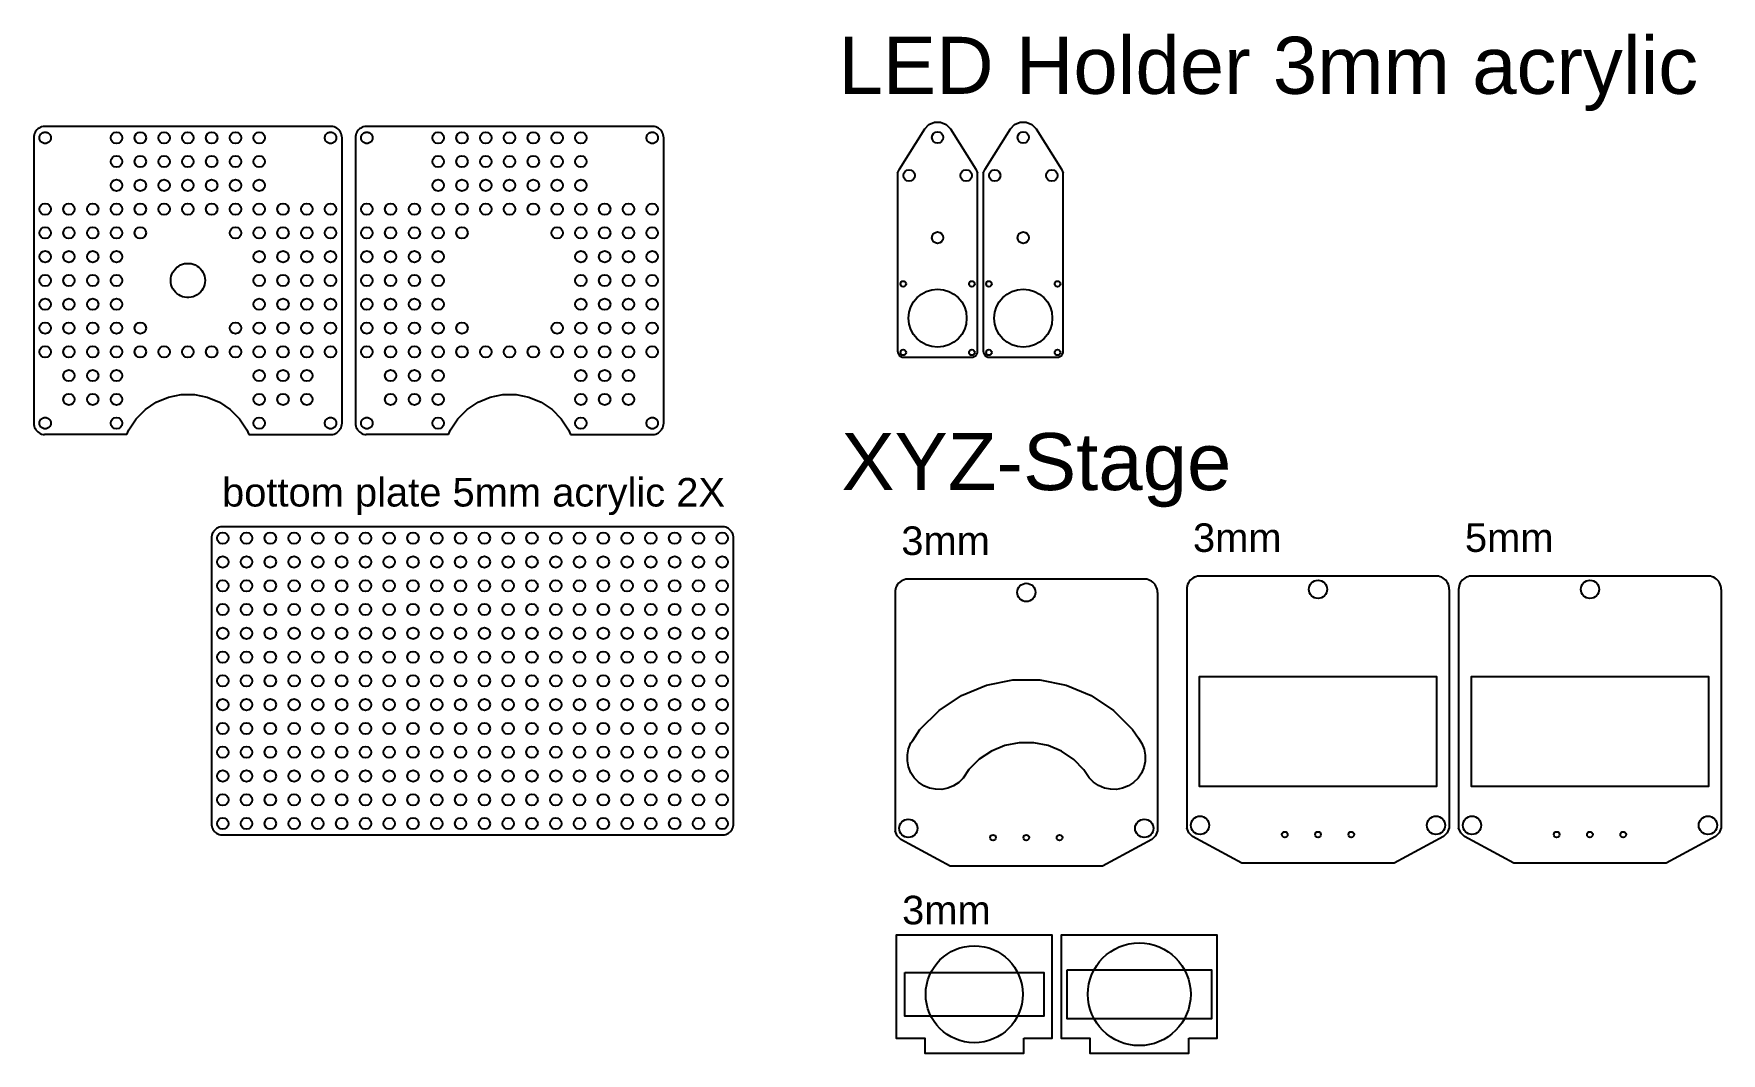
# Model space of a CAD drawing. Header units: millimetres. Extents: x 673 to 2234, y -140 to 410.
# Drawn here: x 1347 to 2234, y -140 to 396 of the extents above; entities that cross this region are included whole.
import ezdxf

# ---------------------------------------------------------------- set-up
doc = ezdxf.new("R2010")
doc.units = ezdxf.units.MM
doc.styles.get("Standard").update_dxf_attribs({"font": 'arial.ttf'})

msp = doc.modelspace()

# ---------------------------------------------------------------- linework, layer by layer
at = {"color": 7}
for p, q in [((1349.53, 346.08), (1348.98, 345.56)), ((1350.14, 346.52), (1349.53, 346.08)), ((1350.8, 346.88), (1350.14, 346.52)), ((1351.5, 347.16), (1350.8, 346.88)), ((1352.23, 347.35), (1351.5, 347.16)), ((1352.97, 347.44), (1352.23, 347.35)), ((1503.73, 347.44), (1352.97, 347.44)), ((1504.47, 347.35), (1503.73, 347.44)), ((1505.2, 347.16), (1504.47, 347.35)), ((1505.91, 346.88), (1505.2, 347.16)), ((1506.57, 346.52), (1505.91, 346.88)), ((1507.18, 346.08), (1506.57, 346.52)), ((1507.72, 345.56), (1507.18, 346.08)), ((1518.58, 346.08), (1518.03, 345.56)), ((1519.19, 346.52), (1518.58, 346.08)), ((1519.85, 346.88), (1519.19, 346.52)), ((1520.55, 347.16), (1519.85, 346.88)), ((1521.28, 347.35), (1520.55, 347.16)), ((1522.03, 347.44), (1521.28, 347.35)), ((1672.78, 347.44), (1522.03, 347.44)), ((1673.53, 347.35), (1672.78, 347.44)), ((1674.26, 347.16), (1673.53, 347.35)), ((1674.96, 346.88), (1674.26, 347.16)), ((1675.62, 346.52), (1674.96, 346.88)), ((1676.23, 346.08), (1675.62, 346.52)), ((1676.78, 345.56), (1676.23, 346.08)), ((1347.4, 342.2), (1347.35, 341.45)), ((1347.35, 341.45), (1347.35, 191.45)), ((1347.54, 342.94), (1347.4, 342.2)), ((1347.77, 343.66), (1347.54, 342.94)), ((1348.09, 344.34), (1347.77, 343.66)), ((1348.5, 344.98), (1348.09, 344.34)), ((1348.98, 345.56), (1348.5, 344.98)), ((1350.35, 341.45), (1350.37, 341.83)), ((1350.37, 341.08), (1350.35, 341.45)), ((1350.37, 341.83), (1350.44, 342.2)), ((1350.44, 340.71), (1350.37, 341.08)), ((1350.44, 342.2), (1350.56, 342.56)), ((1350.56, 340.35), (1350.44, 340.71)), ((1350.56, 342.56), (1350.72, 342.9)), ((1350.72, 340.01), (1350.56, 340.35)), ((1350.72, 342.9), (1350.92, 343.22)), ((1350.92, 339.69), (1350.72, 340.01)), ((1350.92, 343.22), (1351.16, 343.51)), ((1351.16, 339.4), (1350.92, 339.69)), ((1351.16, 343.51), (1351.44, 343.76)), ((1351.44, 339.14), (1351.16, 339.4)), ((1351.44, 343.76), (1351.74, 343.99)), ((1351.74, 338.92), (1351.44, 339.14)), ((1351.74, 343.99), (1352.07, 344.17)), ((1352.07, 338.74), (1351.74, 338.92)), ((1352.07, 344.17), (1352.42, 344.31)), ((1352.42, 338.6), (1352.07, 338.74)), ((1352.42, 344.31), (1352.79, 344.4)), ((1352.79, 338.51), (1352.42, 338.6)), ((1352.79, 344.4), (1353.16, 344.45)), ((1353.16, 338.46), (1352.79, 338.51)), ((1353.16, 344.45), (1353.54, 344.45)), ((1353.54, 338.46), (1353.16, 338.46)), ((1353.54, 344.45), (1353.91, 344.4)), ((1353.91, 338.51), (1353.54, 338.46)), ((1353.91, 344.4), (1354.28, 344.31)), ((1354.28, 338.6), (1353.91, 338.51)), ((1354.28, 344.31), (1354.63, 344.17)), ((1354.63, 338.74), (1354.28, 338.6)), ((1354.63, 344.17), (1354.96, 343.99)), ((1354.96, 338.92), (1354.63, 338.74)), ((1354.96, 343.99), (1355.26, 343.76)), ((1355.26, 339.14), (1354.96, 338.92)), ((1355.26, 343.76), (1355.54, 343.51)), ((1355.54, 339.4), (1355.26, 339.14)), ((1355.54, 343.51), (1355.78, 343.22)), ((1355.78, 339.69), (1355.54, 339.4)), ((1355.78, 343.22), (1355.98, 342.9)), ((1355.98, 340.01), (1355.78, 339.69)), ((1355.98, 342.9), (1356.14, 342.56)), ((1356.14, 340.35), (1355.98, 340.01)), ((1356.14, 342.56), (1356.26, 342.2)), ((1356.26, 340.71), (1356.14, 340.35)), ((1356.26, 342.2), (1356.33, 341.83)), ((1356.33, 341.08), (1356.26, 340.71)), ((1356.33, 341.83), (1356.35, 341.45)), ((1356.35, 341.45), (1356.33, 341.08)), ((1500.35, 341.45), (1500.37, 341.83)), ((1500.37, 341.08), (1500.35, 341.45)), ((1500.37, 341.83), (1500.44, 342.2)), ((1500.44, 340.71), (1500.37, 341.08)), ((1500.44, 342.2), (1500.56, 342.56)), ((1500.56, 340.35), (1500.44, 340.71)), ((1500.56, 342.56), (1500.72, 342.9)), ((1500.72, 340.01), (1500.56, 340.35)), ((1500.72, 342.9), (1500.92, 343.22)), ((1500.92, 339.69), (1500.72, 340.01)), ((1500.92, 343.22), (1501.16, 343.51)), ((1501.16, 339.4), (1500.92, 339.69)), ((1501.16, 343.51), (1501.44, 343.76)), ((1501.44, 339.14), (1501.16, 339.4)), ((1501.44, 343.76), (1501.74, 343.99)), ((1501.74, 338.92), (1501.44, 339.14)), ((1501.74, 343.99), (1502.07, 344.17)), ((1502.07, 338.74), (1501.74, 338.92)), ((1502.07, 344.17), (1502.42, 344.31)), ((1502.42, 338.6), (1502.07, 338.74)), ((1502.42, 344.31), (1502.79, 344.4)), ((1502.79, 338.51), (1502.42, 338.6)), ((1502.79, 344.4), (1503.16, 344.45)), ((1503.16, 338.46), (1502.79, 338.51)), ((1503.16, 344.45), (1503.54, 344.45)), ((1503.54, 338.46), (1503.16, 338.46)), ((1503.54, 344.45), (1503.91, 344.4)), ((1503.91, 338.51), (1503.54, 338.46)), ((1503.91, 344.4), (1504.28, 344.31)), ((1504.28, 338.6), (1503.91, 338.51)), ((1504.28, 344.31), (1504.63, 344.17)), ((1504.63, 338.74), (1504.28, 338.6)), ((1504.63, 344.17), (1504.96, 343.99)), ((1504.96, 338.92), (1504.63, 338.74)), ((1504.96, 343.99), (1505.26, 343.76)), ((1505.26, 339.14), (1504.96, 338.92)), ((1505.26, 343.76), (1505.54, 343.51)), ((1505.54, 339.4), (1505.26, 339.14)), ((1505.54, 343.51), (1505.78, 343.22)), ((1505.78, 339.69), (1505.54, 339.4)), ((1505.78, 343.22), (1505.98, 342.9)), ((1505.98, 340.01), (1505.78, 339.69)), ((1505.98, 342.9), (1506.14, 342.56)), ((1506.14, 340.35), (1505.98, 340.01)), ((1506.14, 342.56), (1506.26, 342.2)), ((1506.26, 340.71), (1506.14, 340.35)), ((1506.26, 342.2), (1506.33, 341.83)), ((1506.33, 341.08), (1506.26, 340.71)), ((1506.33, 341.83), (1506.35, 341.45)), ((1506.35, 341.45), (1506.33, 341.08)), ((1508.2, 344.98), (1507.72, 345.56)), ((1508.61, 344.34), (1508.2, 344.98)), ((1508.93, 343.66), (1508.61, 344.34)), ((1509.16, 342.94), (1508.93, 343.66)), ((1509.3, 342.2), (1509.16, 342.94)), ((1509.35, 341.45), (1509.3, 342.2)), ((1509.35, 191.45), (1509.35, 341.45)), ((1516.45, 342.2), (1516.4, 341.45)), ((1516.4, 341.45), (1516.4, 191.45)), ((1516.59, 342.94), (1516.45, 342.2)), ((1516.83, 343.66), (1516.59, 342.94)), ((1517.15, 344.34), (1516.83, 343.66)), ((1517.55, 344.98), (1517.15, 344.34)), ((1518.03, 345.56), (1517.55, 344.98)), ((1519.4, 341.45), (1519.43, 341.83)), ((1519.43, 341.08), (1519.4, 341.45)), ((1519.43, 341.83), (1519.5, 342.2)), ((1519.5, 340.71), (1519.43, 341.08)), ((1519.5, 342.2), (1519.61, 342.56)), ((1519.61, 340.35), (1519.5, 340.71)), ((1519.61, 342.56), (1519.77, 342.9)), ((1519.77, 340.01), (1519.61, 340.35)), ((1519.77, 342.9), (1519.98, 343.22)), ((1519.98, 339.69), (1519.77, 340.01)), ((1519.98, 343.22), (1520.22, 343.51)), ((1520.22, 339.4), (1519.98, 339.69)), ((1520.22, 343.51), (1520.49, 343.76)), ((1520.49, 339.14), (1520.22, 339.4)), ((1520.49, 343.76), (1520.8, 343.99)), ((1520.8, 338.92), (1520.49, 339.14)), ((1520.8, 343.99), (1521.13, 344.17)), ((1521.13, 338.74), (1520.8, 338.92)), ((1521.13, 344.17), (1521.48, 344.31)), ((1521.48, 338.6), (1521.13, 338.74)), ((1521.48, 344.31), (1521.84, 344.4)), ((1521.84, 338.51), (1521.48, 338.6)), ((1521.84, 344.4), (1522.22, 344.45)), ((1522.22, 338.46), (1521.84, 338.51)), ((1522.22, 344.45), (1522.59, 344.45)), ((1522.59, 338.46), (1522.22, 338.46)), ((1522.59, 344.45), (1522.97, 344.4)), ((1522.97, 338.51), (1522.59, 338.46)), ((1522.97, 344.4), (1523.33, 344.31)), ((1523.33, 338.6), (1522.97, 338.51)), ((1523.33, 344.31), (1523.68, 344.17)), ((1523.68, 338.74), (1523.33, 338.6)), ((1523.68, 344.17), (1524.01, 343.99)), ((1524.01, 338.92), (1523.68, 338.74)), ((1524.01, 343.99), (1524.32, 343.76)), ((1524.32, 339.14), (1524.01, 338.92)), ((1524.32, 343.76), (1524.59, 343.51)), ((1524.59, 339.4), (1524.32, 339.14)), ((1524.59, 343.51), (1524.83, 343.22)), ((1524.83, 339.69), (1524.59, 339.4)), ((1524.83, 343.22), (1525.03, 342.9)), ((1525.03, 340.01), (1524.83, 339.69)), ((1525.03, 342.9), (1525.19, 342.56)), ((1525.19, 340.35), (1525.03, 340.01)), ((1525.19, 342.56), (1525.31, 342.2)), ((1525.31, 340.71), (1525.19, 340.35)), ((1525.31, 342.2), (1525.38, 341.83)), ((1525.38, 341.08), (1525.31, 340.71)), ((1525.38, 341.83), (1525.4, 341.45)), ((1525.4, 341.45), (1525.38, 341.08)), ((1669.4, 341.45), (1669.43, 341.83)), ((1669.43, 341.08), (1669.4, 341.45)), ((1669.43, 341.83), (1669.5, 342.2)), ((1669.5, 340.71), (1669.43, 341.08)), ((1669.5, 342.2), (1669.61, 342.56)), ((1669.61, 340.35), (1669.5, 340.71)), ((1669.61, 342.56), (1669.77, 342.9)), ((1669.77, 340.01), (1669.61, 340.35)), ((1669.77, 342.9), (1669.98, 343.22)), ((1669.98, 339.69), (1669.77, 340.01)), ((1669.98, 343.22), (1670.22, 343.51)), ((1670.22, 339.4), (1669.98, 339.69)), ((1670.22, 343.51), (1670.49, 343.76)), ((1670.49, 339.14), (1670.22, 339.4)), ((1670.49, 343.76), (1670.8, 343.99)), ((1670.8, 338.92), (1670.49, 339.14)), ((1670.8, 343.99), (1671.13, 344.17)), ((1671.13, 338.74), (1670.8, 338.92)), ((1671.13, 344.17), (1671.48, 344.31)), ((1671.48, 338.6), (1671.13, 338.74)), ((1671.48, 344.31), (1671.84, 344.4)), ((1671.84, 338.51), (1671.48, 338.6)), ((1671.84, 344.4), (1672.22, 344.45)), ((1672.22, 338.46), (1671.84, 338.51)), ((1672.22, 344.45), (1672.59, 344.45)), ((1672.59, 338.46), (1672.22, 338.46)), ((1672.59, 344.45), (1672.97, 344.4)), ((1672.97, 338.51), (1672.59, 338.46)), ((1672.97, 344.4), (1673.33, 344.31)), ((1673.33, 338.6), (1672.97, 338.51)), ((1673.33, 344.31), (1673.68, 344.17)), ((1673.68, 338.74), (1673.33, 338.6)), ((1673.68, 344.17), (1674.01, 343.99)), ((1674.01, 338.92), (1673.68, 338.74)), ((1674.01, 343.99), (1674.32, 343.76)), ((1674.32, 339.14), (1674.01, 338.92)), ((1674.32, 343.76), (1674.59, 343.51)), ((1674.59, 339.4), (1674.32, 339.14)), ((1674.59, 343.51), (1674.83, 343.22)), ((1674.83, 339.69), (1674.59, 339.4)), ((1674.83, 343.22), (1675.03, 342.9)), ((1675.03, 340.01), (1674.83, 339.69)), ((1675.03, 342.9), (1675.19, 342.56)), ((1675.19, 340.35), (1675.03, 340.01)), ((1675.19, 342.56), (1675.31, 342.2)), ((1675.31, 340.71), (1675.19, 340.35)), ((1675.31, 342.2), (1675.38, 341.83)), ((1675.38, 341.08), (1675.31, 340.71)), ((1675.38, 341.83), (1675.4, 341.45)), ((1675.4, 341.45), (1675.38, 341.08)), ((1677.26, 344.98), (1676.78, 345.56)), ((1677.66, 344.34), (1677.26, 344.98)), ((1677.98, 343.66), (1677.66, 344.34)), ((1678.22, 342.94), (1677.98, 343.66)), ((1678.36, 342.2), (1678.22, 342.94)), ((1678.4, 341.45), (1678.36, 342.2)), ((1678.4, 191.45), (1678.4, 341.45)), ((1801.37, 322.84), (1801.37, 229.14)), ((1843.37, 229.14), (1843.37, 322.84)), ((1846.39, 322.84), (1846.39, 229.14)), ((1888.39, 229.14), (1888.39, 322.84)), ((1424.52, 274.6), (1425.57, 275.01)), ((1425.57, 275.01), (1426.66, 275.29)), ((1426.66, 275.29), (1427.79, 275.43)), ((1427.79, 275.43), (1428.92, 275.43)), ((1428.92, 275.43), (1430.04, 275.29)), ((1430.04, 275.29), (1431.13, 275.01)), ((1431.13, 275.01), (1432.18, 274.6)), ((1419.35, 266.45), (1419.42, 267.58)), ((1419.42, 265.32), (1419.35, 266.45)), ((1419.42, 267.58), (1419.63, 268.69)), ((1419.63, 268.69), (1419.98, 269.77)), ((1419.98, 269.77), (1420.46, 270.79)), ((1420.46, 270.79), (1421.07, 271.74)), ((1421.07, 271.74), (1421.79, 272.61)), ((1421.79, 272.61), (1422.61, 273.39)), ((1422.61, 273.39), (1423.53, 274.05)), ((1423.53, 274.05), (1424.52, 274.6)), ((1432.18, 274.6), (1433.17, 274.05)), ((1433.17, 274.05), (1434.09, 273.39)), ((1434.09, 273.39), (1434.91, 272.61)), ((1434.91, 272.61), (1435.63, 271.74)), ((1435.63, 271.74), (1436.24, 270.79)), ((1436.24, 270.79), (1436.72, 269.77)), ((1436.72, 269.77), (1437.07, 268.69)), ((1437.07, 268.69), (1437.28, 267.58)), ((1437.28, 267.58), (1437.35, 266.45)), ((1437.35, 266.45), (1437.28, 265.32)), ((1419.63, 264.21), (1419.42, 265.32)), ((1419.98, 263.14), (1419.63, 264.21)), ((1420.46, 262.12), (1419.98, 263.14)), ((1421.07, 261.16), (1420.46, 262.12)), ((1421.79, 260.29), (1421.07, 261.16)), ((1422.61, 259.52), (1421.79, 260.29)), ((1423.53, 258.85), (1422.61, 259.52)), ((1424.52, 258.31), (1423.53, 258.85)), ((1425.57, 257.89), (1424.52, 258.31)), ((1426.66, 257.61), (1425.57, 257.89)), ((1427.79, 257.47), (1426.66, 257.61)), ((1428.92, 257.47), (1427.79, 257.47)), ((1430.04, 257.61), (1428.92, 257.47)), ((1431.13, 257.89), (1430.04, 257.61)), ((1432.18, 258.31), (1431.13, 257.89)), ((1433.17, 258.85), (1432.18, 258.31)), ((1434.09, 259.52), (1433.17, 258.85)), ((1434.91, 260.29), (1434.09, 259.52)), ((1435.63, 261.16), (1434.91, 260.29)), ((1436.24, 262.12), (1435.63, 261.16)), ((1436.72, 263.14), (1436.24, 262.12)), ((1437.07, 264.21), (1436.72, 263.14)), ((1437.28, 265.32), (1437.07, 264.21)), ((1801.37, 229.14), (1801.39, 228.77)), ((1801.39, 228.77), (1801.46, 228.4)), ((1801.46, 228.4), (1801.58, 228.04)), ((1801.58, 228.04), (1801.74, 227.7)), ((1801.74, 227.7), (1801.94, 227.38)), ((1801.94, 227.38), (1802.18, 227.09)), ((1802.18, 227.09), (1802.45, 226.83)), ((1802.45, 226.83), (1802.76, 226.61)), ((1802.76, 226.61), (1803.09, 226.43)), ((1803.09, 226.43), (1803.44, 226.29)), ((1803.44, 226.29), (1803.8, 226.2)), ((1803.8, 226.2), (1804.18, 226.15)), ((1804.18, 226.15), (1840.56, 226.15)), ((1840.56, 226.15), (1840.93, 226.2)), ((1840.93, 226.2), (1841.29, 226.29)), ((1841.29, 226.29), (1841.64, 226.43)), ((1841.64, 226.43), (1841.97, 226.61)), ((1841.97, 226.61), (1842.28, 226.83)), ((1842.28, 226.83), (1842.55, 227.09)), ((1842.55, 227.09), (1842.79, 227.38)), ((1842.79, 227.38), (1843, 227.7)), ((1843, 227.7), (1843.16, 228.04)), ((1843.16, 228.04), (1843.27, 228.4)), ((1843.27, 228.4), (1843.34, 228.77)), ((1843.34, 228.77), (1843.37, 229.14)), ((1846.39, 229.14), (1846.42, 228.77)), ((1846.42, 228.77), (1846.49, 228.4)), ((1846.49, 228.4), (1846.6, 228.04)), ((1846.6, 228.04), (1846.76, 227.7)), ((1846.76, 227.7), (1846.96, 227.38)), ((1846.96, 227.38), (1847.21, 227.09)), ((1847.21, 227.09), (1847.48, 226.83)), ((1847.48, 226.83), (1847.78, 226.61)), ((1847.78, 226.61), (1848.11, 226.43)), ((1848.11, 226.43), (1848.46, 226.29)), ((1848.46, 226.29), (1848.83, 226.2)), ((1848.83, 226.2), (1849.2, 226.15)), ((1849.2, 226.15), (1885.58, 226.15)), ((1885.58, 226.15), (1885.95, 226.2)), ((1885.95, 226.2), (1886.32, 226.29)), ((1886.32, 226.29), (1886.67, 226.43)), ((1886.67, 226.43), (1887, 226.61)), ((1887, 226.61), (1887.3, 226.83)), ((1887.3, 226.83), (1887.58, 227.09)), ((1887.58, 227.09), (1887.82, 227.38)), ((1887.82, 227.38), (1888.02, 227.7)), ((1888.02, 227.7), (1888.18, 228.04)), ((1888.18, 228.04), (1888.3, 228.4)), ((1888.3, 228.4), (1888.37, 228.77)), ((1888.37, 228.77), (1888.39, 229.14)), ((1347.35, 191.45), (1347.4, 190.7)), ((1347.4, 190.7), (1347.54, 189.96)), ((1347.54, 189.96), (1347.77, 189.24)), ((1347.77, 189.24), (1348.09, 188.56)), ((1348.09, 188.56), (1348.5, 187.93)), ((1348.5, 187.93), (1348.98, 187.34)), ((1348.98, 187.34), (1349.53, 186.83)), ((1349.53, 186.83), (1350.14, 186.39)), ((1350.14, 186.39), (1350.8, 186.02)), ((1350.35, 191.45), (1350.37, 191.83)), ((1350.37, 191.08), (1350.35, 191.45)), ((1350.37, 191.83), (1350.44, 192.2)), ((1350.44, 190.71), (1350.37, 191.08)), ((1350.44, 192.2), (1350.56, 192.56)), ((1350.56, 190.35), (1350.44, 190.71)), ((1350.56, 192.56), (1350.72, 192.9)), ((1350.72, 190.01), (1350.56, 190.35)), ((1350.72, 192.9), (1350.92, 193.22)), ((1350.92, 189.69), (1350.72, 190.01)), ((1350.92, 193.22), (1351.16, 193.51)), ((1351.16, 189.4), (1350.92, 189.69)), ((1351.16, 193.51), (1351.44, 193.76)), ((1351.44, 189.14), (1351.16, 189.4)), ((1351.44, 193.76), (1351.74, 193.99)), ((1351.74, 188.92), (1351.44, 189.14)), ((1351.74, 193.99), (1352.07, 194.17)), ((1352.07, 188.74), (1351.74, 188.92)), ((1352.07, 194.17), (1352.42, 194.31)), ((1352.42, 188.6), (1352.07, 188.74)), ((1352.42, 194.31), (1352.79, 194.4)), ((1352.79, 188.51), (1352.42, 188.6)), ((1352.79, 194.4), (1353.16, 194.45)), ((1353.16, 188.46), (1352.79, 188.51)), ((1353.16, 194.45), (1353.54, 194.45)), ((1353.54, 188.46), (1353.16, 188.46)), ((1353.54, 194.45), (1353.91, 194.4)), ((1353.91, 188.51), (1353.54, 188.46)), ((1353.91, 194.4), (1354.28, 194.31)), ((1354.28, 188.6), (1353.91, 188.51)), ((1354.28, 194.31), (1354.63, 194.17)), ((1354.63, 188.74), (1354.28, 188.6)), ((1354.63, 194.17), (1354.96, 193.99)), ((1354.96, 188.92), (1354.63, 188.74)), ((1354.96, 193.99), (1355.26, 193.76)), ((1355.26, 189.14), (1354.96, 188.92)), ((1355.26, 193.76), (1355.54, 193.51)), ((1355.54, 189.4), (1355.26, 189.14)), ((1355.54, 193.51), (1355.78, 193.22)), ((1355.78, 189.69), (1355.54, 189.4)), ((1355.78, 193.22), (1355.98, 192.9)), ((1355.98, 190.01), (1355.78, 189.69)), ((1355.98, 192.9), (1356.14, 192.56)), ((1356.14, 190.35), (1355.98, 190.01)), ((1356.14, 192.56), (1356.26, 192.2)), ((1356.26, 190.71), (1356.14, 190.35)), ((1356.26, 192.2), (1356.33, 191.83)), ((1356.33, 191.08), (1356.26, 190.71)), ((1356.33, 191.83), (1356.35, 191.45)), ((1356.35, 191.45), (1356.33, 191.08)), ((1500.35, 191.45), (1500.37, 191.83)), ((1500.37, 191.08), (1500.35, 191.45)), ((1500.37, 191.83), (1500.44, 192.2)), ((1500.44, 190.71), (1500.37, 191.08)), ((1500.44, 192.2), (1500.56, 192.56)), ((1500.56, 190.35), (1500.44, 190.71)), ((1500.56, 192.56), (1500.72, 192.9)), ((1500.72, 190.01), (1500.56, 190.35)), ((1500.72, 192.9), (1500.92, 193.22)), ((1500.92, 189.69), (1500.72, 190.01)), ((1500.92, 193.22), (1501.16, 193.51)), ((1501.16, 189.4), (1500.92, 189.69)), ((1501.16, 193.51), (1501.44, 193.76)), ((1501.44, 189.14), (1501.16, 189.4)), ((1501.44, 193.76), (1501.74, 193.99)), ((1501.74, 188.92), (1501.44, 189.14)), ((1501.74, 193.99), (1502.07, 194.17)), ((1502.07, 188.74), (1501.74, 188.92)), ((1502.07, 194.17), (1502.42, 194.31)), ((1502.42, 188.6), (1502.07, 188.74)), ((1502.42, 194.31), (1502.79, 194.4)), ((1502.79, 188.51), (1502.42, 188.6)), ((1502.79, 194.4), (1503.16, 194.45)), ((1503.16, 188.46), (1502.79, 188.51)), ((1503.16, 194.45), (1503.54, 194.45)), ((1503.54, 188.46), (1503.16, 188.46)), ((1503.54, 194.45), (1503.91, 194.4)), ((1503.91, 188.51), (1503.54, 188.46)), ((1503.91, 194.4), (1504.28, 194.31)), ((1504.28, 188.6), (1503.91, 188.51)), ((1504.28, 194.31), (1504.63, 194.17)), ((1504.63, 188.74), (1504.28, 188.6)), ((1504.63, 194.17), (1504.96, 193.99)), ((1504.96, 188.92), (1504.63, 188.74)), ((1504.96, 193.99), (1505.26, 193.76)), ((1505.26, 189.14), (1504.96, 188.92)), ((1505.26, 193.76), (1505.54, 193.51)), ((1505.54, 189.4), (1505.26, 189.14)), ((1505.54, 193.51), (1505.78, 193.22)), ((1505.78, 189.69), (1505.54, 189.4)), ((1505.78, 193.22), (1505.98, 192.9)), ((1505.98, 190.01), (1505.78, 189.69)), ((1505.91, 186.02), (1506.57, 186.39)), ((1505.98, 192.9), (1506.14, 192.56)), ((1506.14, 190.35), (1505.98, 190.01)), ((1506.14, 192.56), (1506.26, 192.2)), ((1506.26, 190.71), (1506.14, 190.35)), ((1506.26, 192.2), (1506.33, 191.83)), ((1506.33, 191.08), (1506.26, 190.71)), ((1506.33, 191.83), (1506.35, 191.45)), ((1506.35, 191.45), (1506.33, 191.08)), ((1506.57, 186.39), (1507.18, 186.83)), ((1507.18, 186.83), (1507.72, 187.34)), ((1507.72, 187.34), (1508.2, 187.93)), ((1508.2, 187.93), (1508.61, 188.56)), ((1508.61, 188.56), (1508.93, 189.24)), ((1508.93, 189.24), (1509.16, 189.96)), ((1509.16, 189.96), (1509.3, 190.7)), ((1509.3, 190.7), (1509.35, 191.45)), ((1516.4, 191.45), (1516.45, 190.7)), ((1516.45, 190.7), (1516.59, 189.96)), ((1516.59, 189.96), (1516.83, 189.24)), ((1516.83, 189.24), (1517.15, 188.56)), ((1517.15, 188.56), (1517.55, 187.93)), ((1517.55, 187.93), (1518.03, 187.34)), ((1518.03, 187.34), (1518.58, 186.83)), ((1518.58, 186.83), (1519.19, 186.39)), ((1519.19, 186.39), (1519.85, 186.02)), ((1519.4, 191.45), (1519.43, 191.83)), ((1519.43, 191.08), (1519.4, 191.45)), ((1519.43, 191.83), (1519.5, 192.2)), ((1519.5, 190.71), (1519.43, 191.08)), ((1519.5, 192.2), (1519.61, 192.56)), ((1519.61, 190.35), (1519.5, 190.71)), ((1519.61, 192.56), (1519.77, 192.9)), ((1519.77, 190.01), (1519.61, 190.35)), ((1519.77, 192.9), (1519.98, 193.22)), ((1519.98, 189.69), (1519.77, 190.01)), ((1519.98, 193.22), (1520.22, 193.51)), ((1520.22, 189.4), (1519.98, 189.69)), ((1520.22, 193.51), (1520.49, 193.76)), ((1520.49, 189.14), (1520.22, 189.4)), ((1520.49, 193.76), (1520.8, 193.99)), ((1520.8, 188.92), (1520.49, 189.14)), ((1520.8, 193.99), (1521.13, 194.17)), ((1521.13, 188.74), (1520.8, 188.92)), ((1521.13, 194.17), (1521.48, 194.31)), ((1521.48, 188.6), (1521.13, 188.74)), ((1521.48, 194.31), (1521.84, 194.4)), ((1521.84, 188.51), (1521.48, 188.6)), ((1521.84, 194.4), (1522.22, 194.45)), ((1522.22, 188.46), (1521.84, 188.51)), ((1522.22, 194.45), (1522.59, 194.45)), ((1522.59, 188.46), (1522.22, 188.46)), ((1522.59, 194.45), (1522.97, 194.4)), ((1522.97, 188.51), (1522.59, 188.46)), ((1522.97, 194.4), (1523.33, 194.31)), ((1523.33, 188.6), (1522.97, 188.51)), ((1523.33, 194.31), (1523.68, 194.17)), ((1523.68, 188.74), (1523.33, 188.6)), ((1523.68, 194.17), (1524.01, 193.99)), ((1524.01, 188.92), (1523.68, 188.74)), ((1524.01, 193.99), (1524.32, 193.76)), ((1524.32, 189.14), (1524.01, 188.92)), ((1524.32, 193.76), (1524.59, 193.51)), ((1524.59, 189.4), (1524.32, 189.14)), ((1524.59, 193.51), (1524.83, 193.22)), ((1524.83, 189.69), (1524.59, 189.4)), ((1524.83, 193.22), (1525.03, 192.9)), ((1525.03, 190.01), (1524.83, 189.69)), ((1525.03, 192.9), (1525.19, 192.56)), ((1525.19, 190.35), (1525.03, 190.01)), ((1525.19, 192.56), (1525.31, 192.2)), ((1525.31, 190.71), (1525.19, 190.35)), ((1525.31, 192.2), (1525.38, 191.83)), ((1525.38, 191.08), (1525.31, 190.71)), ((1525.38, 191.83), (1525.4, 191.45)), ((1525.4, 191.45), (1525.38, 191.08)), ((1669.4, 191.45), (1669.43, 191.83)), ((1669.43, 191.08), (1669.4, 191.45)), ((1669.43, 191.83), (1669.5, 192.2)), ((1669.5, 190.71), (1669.43, 191.08)), ((1669.5, 192.2), (1669.61, 192.56)), ((1669.61, 190.35), (1669.5, 190.71)), ((1669.61, 192.56), (1669.77, 192.9)), ((1669.77, 190.01), (1669.61, 190.35)), ((1669.77, 192.9), (1669.98, 193.22)), ((1669.98, 189.69), (1669.77, 190.01)), ((1669.98, 193.22), (1670.22, 193.51)), ((1670.22, 189.4), (1669.98, 189.69)), ((1670.22, 193.51), (1670.49, 193.76)), ((1670.49, 189.14), (1670.22, 189.4)), ((1670.49, 193.76), (1670.8, 193.99)), ((1670.8, 188.92), (1670.49, 189.14)), ((1670.8, 193.99), (1671.13, 194.17)), ((1671.13, 188.74), (1670.8, 188.92)), ((1671.13, 194.17), (1671.48, 194.31)), ((1671.48, 188.6), (1671.13, 188.74)), ((1671.48, 194.31), (1671.84, 194.4)), ((1671.84, 188.51), (1671.48, 188.6)), ((1671.84, 194.4), (1672.22, 194.45)), ((1672.22, 188.46), (1671.84, 188.51)), ((1672.22, 194.45), (1672.59, 194.45)), ((1672.59, 188.46), (1672.22, 188.46)), ((1672.59, 194.45), (1672.97, 194.4)), ((1672.97, 188.51), (1672.59, 188.46)), ((1672.97, 194.4), (1673.33, 194.31)), ((1673.33, 188.6), (1672.97, 188.51)), ((1673.33, 194.31), (1673.68, 194.17)), ((1673.68, 188.74), (1673.33, 188.6)), ((1673.68, 194.17), (1674.01, 193.99)), ((1674.01, 188.92), (1673.68, 188.74)), ((1674.01, 193.99), (1674.32, 193.76)), ((1674.32, 189.14), (1674.01, 188.92)), ((1674.32, 193.76), (1674.59, 193.51)), ((1674.59, 189.4), (1674.32, 189.14)), ((1674.59, 193.51), (1674.83, 193.22)), ((1674.83, 189.69), (1674.59, 189.4)), ((1674.83, 193.22), (1675.03, 192.9)), ((1675.03, 190.01), (1674.83, 189.69)), ((1674.96, 186.02), (1675.62, 186.39)), ((1675.03, 192.9), (1675.19, 192.56)), ((1675.19, 190.35), (1675.03, 190.01)), ((1675.19, 192.56), (1675.31, 192.2)), ((1675.31, 190.71), (1675.19, 190.35)), ((1675.31, 192.2), (1675.38, 191.83)), ((1675.38, 191.08), (1675.31, 190.71)), ((1675.38, 191.83), (1675.4, 191.45)), ((1675.4, 191.45), (1675.38, 191.08)), ((1675.62, 186.39), (1676.23, 186.83)), ((1676.23, 186.83), (1676.78, 187.34)), ((1676.78, 187.34), (1677.26, 187.93)), ((1677.26, 187.93), (1677.66, 188.56)), ((1677.66, 188.56), (1677.98, 189.24)), ((1677.98, 189.24), (1678.22, 189.96)), ((1678.22, 189.96), (1678.36, 190.7)), ((1678.36, 190.7), (1678.4, 191.45)), ((1350.8, 186.02), (1351.5, 185.75)), ((1351.5, 185.75), (1352.23, 185.56)), ((1352.23, 185.56), (1352.97, 185.46)), ((1503.73, 185.46), (1504.47, 185.56)), ((1504.47, 185.56), (1505.2, 185.75)), ((1505.2, 185.75), (1505.91, 186.02)), ((1519.85, 186.02), (1520.55, 185.75)), ((1520.55, 185.75), (1521.28, 185.56)), ((1521.28, 185.56), (1522.03, 185.46)), ((1672.78, 185.46), (1673.53, 185.56)), ((1673.53, 185.56), (1674.26, 185.75)), ((1674.26, 185.75), (1674.96, 186.02)), ((1441.1, 133.2), (1440.87, 132.49)), ((1441.42, 133.88), (1441.1, 133.2)), ((1441.83, 134.52), (1441.42, 133.88)), ((1442.31, 135.1), (1441.83, 134.52)), ((1442.86, 135.62), (1442.31, 135.1)), ((1443.47, 136.06), (1442.86, 135.62)), ((1444.13, 136.42), (1443.47, 136.06)), ((1444.83, 136.7), (1444.13, 136.42)), ((1445.56, 136.89), (1444.83, 136.7)), ((1446.3, 136.98), (1445.56, 136.89)), ((1709.56, 136.98), (1446.3, 136.98)), ((1710.31, 136.89), (1709.56, 136.98)), ((1711.03, 136.7), (1710.31, 136.89)), ((1711.74, 136.42), (1711.03, 136.7)), ((1712.4, 136.06), (1711.74, 136.42)), ((1713.01, 135.62), (1712.4, 136.06)), ((1713.55, 135.1), (1713.01, 135.62)), ((1714.03, 134.52), (1713.55, 135.1)), ((1714.44, 133.88), (1714.03, 134.52)), ((1714.76, 133.2), (1714.44, 133.88)), ((1714.99, 132.49), (1714.76, 133.2)), ((1440.73, 131.75), (1440.68, 130.99)), ((1440.68, 130.99), (1440.68, -19.01)), ((1440.87, 132.49), (1440.73, 131.75)), ((1715.13, 131.75), (1714.99, 132.49)), ((1715.18, 130.99), (1715.13, 131.75)), ((1715.18, -19.01), (1715.18, 130.99)), ((1801.31, 106.6), (1800.84, 105.86)), ((1801.87, 107.28), (1801.31, 106.6)), ((1802.51, 107.88), (1801.87, 107.28)), ((1803.22, 108.4), (1802.51, 107.88)), ((1803.99, 108.82), (1803.22, 108.4)), ((1804.81, 109.15), (1803.99, 108.82)), ((1805.66, 109.37), (1804.81, 109.15)), ((1806.54, 109.48), (1805.66, 109.37)), ((1931.41, 109.48), (1806.54, 109.48)), ((1932.29, 109.37), (1931.41, 109.48)), ((1933.14, 109.15), (1932.29, 109.37)), ((1933.96, 108.82), (1933.14, 109.15)), ((1934.73, 108.4), (1933.96, 108.82)), ((1935.44, 107.88), (1934.73, 108.4)), ((1936.08, 107.28), (1935.44, 107.88)), ((1936.64, 106.6), (1936.08, 107.28)), ((1937.11, 105.86), (1936.64, 106.6)), ((1953.78, 106.68), (1953.5, 105.84)), ((1954.15, 107.48), (1953.78, 106.68)), ((1954.62, 108.22), (1954.15, 107.48)), ((1955.18, 108.9), (1954.62, 108.22)), ((1955.82, 109.5), (1955.18, 108.9)), ((1956.53, 110.01), (1955.82, 109.5)), ((1957.3, 110.44), (1956.53, 110.01)), ((1958.12, 110.76), (1957.3, 110.44)), ((1958.97, 110.98), (1958.12, 110.76)), ((1959.85, 111.09), (1958.97, 110.98)), ((2084.72, 111.09), (1959.85, 111.09)), ((2085.6, 110.98), (2084.72, 111.09)), ((2086.45, 110.76), (2085.6, 110.98)), ((2087.27, 110.44), (2086.45, 110.76)), ((2088.04, 110.01), (2087.27, 110.44)), ((2088.75, 109.5), (2088.04, 110.01)), ((2089.39, 108.9), (2088.75, 109.5)), ((2089.95, 108.22), (2089.39, 108.9)), ((2090.42, 107.48), (2089.95, 108.22)), ((2090.79, 106.68), (2090.42, 107.48)), ((2091.07, 105.84), (2090.79, 106.68)), ((2096.69, 106.68), (2096.42, 105.84)), ((2097.07, 107.48), (2096.69, 106.68)), ((2097.54, 108.22), (2097.07, 107.48)), ((2098.1, 108.9), (2097.54, 108.22)), ((2098.74, 109.5), (2098.1, 108.9)), ((2099.45, 110.01), (2098.74, 109.5)), ((2100.22, 110.44), (2099.45, 110.01)), ((2101.04, 110.76), (2100.22, 110.44)), ((2101.89, 110.98), (2101.04, 110.76)), ((2102.76, 111.09), (2101.89, 110.98)), ((2227.64, 111.09), (2102.76, 111.09)), ((2228.51, 110.98), (2227.64, 111.09)), ((2229.36, 110.76), (2228.51, 110.98)), ((2230.18, 110.44), (2229.36, 110.76)), ((2230.95, 110.01), (2230.18, 110.44)), ((2231.66, 109.5), (2230.95, 110.01)), ((2232.3, 108.9), (2231.66, 109.5)), ((2232.86, 108.22), (2232.3, 108.9)), ((2233.34, 107.48), (2232.86, 108.22)), ((2233.71, 106.68), (2233.34, 107.48)), ((2233.98, 105.84), (2233.71, 106.68)), ((1800.03, 103.37), (1799.98, 102.49)), ((1799.98, 102.49), (1799.98, -22.9)), ((1800.2, 104.23), (1800.03, 103.37)), ((1800.47, 105.07), (1800.2, 104.23)), ((1800.84, 105.86), (1800.47, 105.07)), ((1937.48, 105.07), (1937.11, 105.86)), ((1937.76, 104.23), (1937.48, 105.07)), ((1937.92, 103.37), (1937.76, 104.23)), ((1937.98, 102.49), (1937.92, 103.37)), ((1953.34, 104.98), (1953.28, 104.1)), ((1953.28, 104.1), (1953.28, -21.29)), ((1953.5, 105.84), (1953.34, 104.98)), ((2091.23, 104.98), (2091.07, 105.84)), ((2091.28, 104.1), (2091.23, 104.98)), ((2096.26, 104.98), (2096.2, 104.1)), ((2096.2, 104.1), (2096.2, -21.29)), ((2096.42, 105.84), (2096.26, 104.98)), ((2234.15, 104.98), (2233.98, 105.84)), ((2234.2, 104.1), (2234.15, 104.98)), ((1440.68, -19.01), (1440.73, -19.76)), ((1440.73, -19.76), (1440.87, -20.5)), ((1440.87, -20.5), (1441.1, -21.21)), ((1441.1, -21.21), (1441.42, -21.9)), ((1441.42, -21.9), (1441.83, -22.53)), ((1441.83, -22.53), (1442.31, -23.11)), ((1442.31, -23.11), (1442.86, -23.63)), ((1442.86, -23.63), (1443.47, -24.07)), ((1443.47, -24.07), (1444.13, -24.43)), ((1444.13, -24.43), (1444.83, -24.71)), ((1444.83, -24.71), (1445.56, -24.9)), ((1445.56, -24.9), (1446.3, -24.99)), ((1446.3, -24.99), (1709.56, -24.99)), ((1709.56, -24.99), (1710.31, -24.9)), ((1710.31, -24.9), (1711.03, -24.71)), ((1711.03, -24.71), (1711.74, -24.43)), ((1711.74, -24.43), (1712.4, -24.07)), ((1712.4, -24.07), (1713.01, -23.63)), ((1713.01, -23.63), (1713.55, -23.11)), ((1713.55, -23.11), (1714.03, -22.53)), ((1714.03, -22.53), (1714.44, -21.9)), ((1714.44, -21.9), (1714.76, -21.21)), ((1714.76, -21.21), (1714.99, -20.5)), ((1714.99, -20.5), (1715.13, -19.76)), ((1715.13, -19.76), (1715.18, -19.01))]:
    msp.add_line(p, q, dxfattribs=at)
for points in [[(1801.37, 322.84), (1802.28, 325.04), (1815.58, 346.17), (1817.83, 348.42), (1820.78, 349.64), (1823.96, 349.64), (1826.9, 348.42), (1829.15, 346.17), (1842.45, 325.04), (1843.37, 322.84)], [(1846.39, 322.84), (1847.31, 325.04), (1860.61, 346.17), (1862.86, 348.42), (1865.8, 349.64), (1868.98, 349.64), (1871.92, 348.42), (1874.17, 346.17), (1887.48, 325.04), (1888.39, 322.84)], [(1396.27, 185.46), (1397.33, 188.03), (1401.16, 193.76), (1406.04, 198.64), (1411.77, 202.47), (1418.14, 205.11), (1424.9, 206.45), (1431.8, 206.45), (1438.56, 205.11), (1444.93, 202.47), (1450.66, 198.64), (1455.54, 193.76), (1459.37, 188.03), (1460.43, 185.46)], [(1565.32, 185.46), (1566.39, 188.03), (1570.22, 193.76), (1575.09, 198.64), (1580.83, 202.47), (1587.19, 205.11), (1593.96, 206.45), (1600.85, 206.45), (1607.61, 205.11), (1613.98, 202.47), (1619.72, 198.64), (1624.59, 193.76), (1628.42, 188.03), (1629.48, 185.46)], [(1396.27, 185.46), (1352.97, 185.46)], [(1460.43, 185.46), (1503.73, 185.46)], [(1565.32, 185.46), (1522.03, 185.46)], [(1629.48, 185.46), (1672.78, 185.46)], [(1937.98, 102.49), (1937.98, -20.12)], [(2091.28, 104.1), (2091.28, -18.5)], [(2234.2, 104.1), (2234.2, -18.5)], [(1809.28, 24.7), (1813.09, 30.41), (1823.11, 40.43), (1834.89, 48.3), (1847.99, 53.73), (1861.89, 56.49), (1876.06, 56.49), (1889.96, 53.73), (1903.06, 48.3), (1914.84, 40.43), (1924.86, 30.41), (1927.91, 25.88), (1929.69, 23.15), (1930.9, 20.14), (1931.5, 16.94), (1931.46, 13.69), (1930.8, 10.51), (1929.52, 7.52), (1927.68, 4.83), (1925.36, 2.56), (1922.64, 0.78), (1919.62, -0.43), (1916.42, -1.03), (1913.17, -1), (1909.99, -0.33), (1907, 0.95), (1904.32, 2.78), (1902.04, 5.1), (1899.3, 9.27), (1893.89, 14.71), (1887.53, 18.99), (1880.45, 21.94), (1872.93, 23.47), (1865.26, 23.49), (1857.74, 22.02), (1850.64, 19.1), (1844.25, 14.86), (1838.81, 9.46), (1835.76, 4.93), (1833.46, 2.64), (1830.75, 0.84), (1827.74, -0.4), (1824.55, -1.02), (1821.3, -1.01), (1818.11, -0.37), (1815.11, 0.89), (1812.41, 2.7), (1810.12, 5.01), (1808.32, 7.72), (1807.09, 10.73), (1806.46, 13.92), (1806.47, 17.17), (1807.12, 20.36), (1808.37, 23.36), (1809.28, 24.7)], [(1974.61, 0.6), (2084.77, 0.6), (2084.77, 58.1), (1959.78, 58.1), (1959.78, 0.6), (1977.86, 0.59)], [(2117.52, 0.6), (2227.69, 0.6), (2227.69, 58.1), (2102.7, 58.1), (2102.7, 0.6), (2120.77, 0.59)], [(1937.98, -20.12), (1937.98, -22.9), (1936.91, -25.47), (1934.94, -27.44), (1934.94, -27.44), (1934.94, -27.44), (1908.98, -41.4), (1828.98, -41.4), (1803.01, -27.44), (1801.04, -25.47), (1799.98, -22.9)], [(2091.28, -18.5), (2091.28, -21.29), (2090.22, -23.86), (2088.25, -25.83), (2088.25, -25.83), (2088.25, -25.83), (2062.28, -39.79), (1982.28, -39.79), (1956.32, -25.83), (1954.35, -23.86), (1953.28, -21.29)], [(2234.2, -18.5), (2234.2, -21.29), (2233.14, -23.86), (2231.17, -25.83), (2231.17, -25.83), (2231.17, -25.83), (2205.2, -39.79), (2125.2, -39.79), (2099.24, -25.83), (2097.27, -23.86), (2096.2, -21.29)], [(1867.62, -131.74), (1882.62, -131.74), (1882.62, -77.74), (1800.62, -77.74), (1800.62, -131.74), (1815.62, -131.74), (1815.62, -139.74), (1867.62, -139.74), (1867.62, -131.74)], [(1954.36, -131.74), (1969.36, -131.74), (1969.36, -77.74), (1887.36, -77.74), (1887.36, -131.74), (1902.36, -131.74), (1902.36, -139.74), (1954.36, -139.74), (1954.36, -131.74)], [(1805.12, -97.24), (1878.12, -97.24), (1878.12, -120.24), (1805.12, -120.24), (1805.12, -97.24)]]:
    msp.add_lwpolyline(points, dxfattribs=at)
msp.add_lwpolyline([(1890.48, -95.86), (1966.23, -95.86), (1966.23, -121.61), (1890.48, -121.61)], close=True, dxfattribs=at)
for centre, radius in [((1390.85, 341.45), 3), ((1403.35, 341.45), 3), ((1415.85, 341.45), 3), ((1428.35, 341.45), 3), ((1440.85, 341.45), 3), ((1453.35, 341.45), 3), ((1465.85, 341.45), 3), ((1559.9, 341.45), 3), ((1572.4, 341.45), 3), ((1584.9, 341.45), 3), ((1597.4, 341.45), 3), ((1609.9, 341.45), 3), ((1622.4, 341.45), 3), ((1634.9, 341.45), 3), ((1822.37, 341.64), 3), ((1867.39, 341.64), 3), ((1390.85, 328.95), 3), ((1403.35, 328.95), 3), ((1415.85, 328.95), 3), ((1428.35, 328.95), 3), ((1440.85, 328.95), 3), ((1453.35, 328.95), 3), ((1465.85, 328.95), 3), ((1559.9, 328.95), 3), ((1572.4, 328.95), 3), ((1584.9, 328.95), 3), ((1597.4, 328.95), 3), ((1609.9, 328.95), 3), ((1622.4, 328.95), 3), ((1634.9, 328.95), 3), ((1390.85, 316.45), 3), ((1403.35, 316.45), 3), ((1415.85, 316.45), 3), ((1428.35, 316.45), 3), ((1440.85, 316.45), 3), ((1453.35, 316.45), 3), ((1465.85, 316.45), 3), ((1559.9, 316.45), 3), ((1572.4, 316.45), 3), ((1584.9, 316.45), 3), ((1597.4, 316.45), 3), ((1609.9, 316.45), 3), ((1622.4, 316.45), 3), ((1634.9, 316.45), 3), ((1807.37, 321.64), 3), ((1837.37, 321.64), 3), ((1852.39, 321.64), 3), ((1882.39, 321.64), 3), ((1353.35, 303.95), 3), ((1365.85, 303.95), 3), ((1378.35, 303.95), 3), ((1390.85, 303.95), 3), ((1403.35, 303.95), 3), ((1415.85, 303.95), 3), ((1428.35, 303.95), 3), ((1440.85, 303.95), 3), ((1453.35, 303.95), 3), ((1465.85, 303.95), 3), ((1478.35, 303.95), 3), ((1490.85, 303.95), 3), ((1503.35, 303.95), 3), ((1522.4, 303.95), 3), ((1534.9, 303.95), 3), ((1547.4, 303.95), 3), ((1559.9, 303.95), 3), ((1572.4, 303.95), 3), ((1584.9, 303.95), 3), ((1597.4, 303.95), 3), ((1609.9, 303.95), 3), ((1622.4, 303.95), 3), ((1634.9, 303.95), 3), ((1647.4, 303.95), 3), ((1659.9, 303.95), 3), ((1672.4, 303.95), 3), ((1353.35, 291.45), 3), ((1365.85, 291.45), 3), ((1378.35, 291.45), 3), ((1390.85, 291.45), 3), ((1403.35, 291.45), 3), ((1453.35, 291.45), 3), ((1465.85, 291.45), 3), ((1478.35, 291.45), 3), ((1490.85, 291.45), 3), ((1503.35, 291.45), 3), ((1522.4, 291.45), 3), ((1534.9, 291.45), 3), ((1547.4, 291.45), 3), ((1559.9, 291.45), 3), ((1572.4, 291.45), 3), ((1622.4, 291.45), 3), ((1634.9, 291.45), 3), ((1647.4, 291.45), 3), ((1659.9, 291.45), 3), ((1672.4, 291.45), 3), ((1822.37, 288.95), 3), ((1867.39, 288.95), 3), ((1353.35, 278.95), 3), ((1365.85, 278.95), 3), ((1378.35, 278.95), 3), ((1390.85, 278.95), 3), ((1465.85, 278.95), 3), ((1478.35, 278.95), 3), ((1490.85, 278.95), 3), ((1503.35, 278.95), 3), ((1522.4, 278.95), 3), ((1534.9, 278.95), 3), ((1547.4, 278.95), 3), ((1559.9, 278.95), 3), ((1634.9, 278.95), 3), ((1647.4, 278.95), 3), ((1659.9, 278.95), 3), ((1672.4, 278.95), 3), ((1353.35, 266.45), 3), ((1365.85, 266.45), 3), ((1378.35, 266.45), 3), ((1390.85, 266.45), 3), ((1465.85, 266.45), 3), ((1478.35, 266.45), 3), ((1490.85, 266.45), 3), ((1503.35, 266.45), 3), ((1522.4, 266.45), 3), ((1534.9, 266.45), 3), ((1547.4, 266.45), 3), ((1559.9, 266.45), 3), ((1634.9, 266.45), 3), ((1647.4, 266.45), 3), ((1659.9, 266.45), 3), ((1672.4, 266.45), 3), ((1804.34, 264.67), 1.5), ((1840.4, 264.67), 1.5), ((1849.36, 264.67), 1.5), ((1885.42, 264.67), 1.5), ((1822.37, 246.64), 15.25), ((1867.39, 246.64), 15.25), ((1353.35, 253.95), 3), ((1365.85, 253.95), 3), ((1378.35, 253.95), 3), ((1390.85, 253.95), 3), ((1465.85, 253.95), 3), ((1478.35, 253.95), 3), ((1490.85, 253.95), 3), ((1503.35, 253.95), 3), ((1522.4, 253.95), 3), ((1534.9, 253.95), 3), ((1547.4, 253.95), 3), ((1559.9, 253.95), 3), ((1634.9, 253.95), 3), ((1647.4, 253.95), 3), ((1659.9, 253.95), 3), ((1672.4, 253.95), 3), ((1353.35, 241.45), 3), ((1365.85, 241.45), 3), ((1378.35, 241.45), 3), ((1390.85, 241.45), 3), ((1403.35, 241.45), 3), ((1453.35, 241.45), 3), ((1465.85, 241.45), 3), ((1478.35, 241.45), 3), ((1490.85, 241.45), 3), ((1503.35, 241.45), 3), ((1522.4, 241.45), 3), ((1534.9, 241.45), 3), ((1547.4, 241.45), 3), ((1559.9, 241.45), 3), ((1572.4, 241.45), 3), ((1622.4, 241.45), 3), ((1634.9, 241.45), 3), ((1647.4, 241.45), 3), ((1659.9, 241.45), 3), ((1672.4, 241.45), 3), ((1353.35, 228.95), 3), ((1365.85, 228.95), 3), ((1378.35, 228.95), 3), ((1390.85, 228.95), 3), ((1403.35, 228.95), 3), ((1415.85, 228.95), 3), ((1428.35, 228.95), 3), ((1440.85, 228.95), 3), ((1453.35, 228.95), 3), ((1465.85, 228.95), 3), ((1478.35, 228.95), 3), ((1490.85, 228.95), 3), ((1503.35, 228.95), 3), ((1522.4, 228.95), 3), ((1534.9, 228.95), 3), ((1547.4, 228.95), 3), ((1559.9, 228.95), 3), ((1572.4, 228.95), 3), ((1584.9, 228.95), 3), ((1597.4, 228.95), 3), ((1609.9, 228.95), 3), ((1622.4, 228.95), 3), ((1634.9, 228.95), 3), ((1647.4, 228.95), 3), ((1659.9, 228.95), 3), ((1672.4, 228.95), 3), ((1804.34, 228.61), 1.5), ((1840.4, 228.61), 1.5), ((1849.36, 228.61), 1.5), ((1885.42, 228.61), 1.5), ((1365.85, 216.45), 3), ((1378.35, 216.45), 3), ((1390.85, 216.45), 3), ((1465.85, 216.45), 3), ((1478.35, 216.45), 3), ((1490.85, 216.45), 3), ((1534.9, 216.45), 3), ((1547.4, 216.45), 3), ((1559.9, 216.45), 3), ((1634.9, 216.45), 3), ((1647.4, 216.45), 3), ((1659.9, 216.45), 3), ((1365.85, 203.95), 3), ((1378.35, 203.95), 3), ((1390.85, 203.95), 3), ((1465.85, 203.95), 3), ((1478.35, 203.95), 3), ((1490.85, 203.95), 3), ((1534.9, 203.95), 3), ((1547.4, 203.95), 3), ((1559.9, 203.95), 3), ((1634.9, 203.95), 3), ((1647.4, 203.95), 3), ((1659.9, 203.95), 3), ((1390.85, 191.45), 3), ((1465.85, 191.45), 3), ((1559.9, 191.45), 3), ((1634.9, 191.45), 3), ((1446.68, 130.99), 3), ((1459.18, 130.99), 3), ((1471.68, 130.99), 3), ((1484.18, 130.99), 3), ((1496.68, 130.99), 3), ((1509.18, 130.99), 3), ((1521.68, 130.99), 3), ((1534.18, 130.99), 3), ((1546.68, 130.99), 3), ((1559.18, 130.99), 3), ((1571.68, 130.99), 3), ((1584.18, 130.99), 3), ((1596.68, 130.99), 3), ((1609.18, 130.99), 3), ((1621.68, 130.99), 3), ((1634.18, 130.99), 3), ((1646.68, 130.99), 3), ((1659.18, 130.99), 3), ((1671.68, 130.99), 3), ((1684.18, 130.99), 3), ((1696.68, 130.99), 3), ((1709.18, 130.99), 3), ((1446.68, 118.49), 3), ((1459.18, 118.49), 3), ((1471.68, 118.49), 3), ((1484.18, 118.49), 3), ((1496.68, 118.49), 3), ((1509.18, 118.49), 3), ((1521.68, 118.49), 3), ((1534.18, 118.49), 3), ((1546.68, 118.49), 3), ((1559.18, 118.49), 3), ((1571.68, 118.49), 3), ((1584.18, 118.49), 3), ((1596.68, 118.49), 3), ((1609.18, 118.49), 3), ((1621.68, 118.49), 3), ((1634.18, 118.49), 3), ((1646.68, 118.49), 3), ((1659.18, 118.49), 3), ((1671.68, 118.49), 3), ((1684.18, 118.49), 3), ((1696.68, 118.49), 3), ((1709.18, 118.49), 3), ((1446.68, 105.99), 3), ((1459.18, 105.99), 3), ((1471.68, 105.99), 3), ((1484.18, 105.99), 3), ((1496.68, 105.99), 3), ((1509.18, 105.99), 3), ((1521.68, 105.99), 3), ((1534.18, 105.99), 3), ((1546.68, 105.99), 3), ((1559.18, 105.99), 3), ((1571.68, 105.99), 3), ((1584.18, 105.99), 3), ((1596.68, 105.99), 3), ((1609.18, 105.99), 3), ((1621.68, 105.99), 3), ((1634.18, 105.99), 3), ((1646.68, 105.99), 3), ((1659.18, 105.99), 3), ((1671.68, 105.99), 3), ((1684.18, 105.99), 3), ((1696.68, 105.99), 3), ((1709.18, 105.99), 3), ((1868.98, 102.49), 4.8), ((2022.28, 104.1), 4.8), ((2165.2, 104.1), 4.8), ((1446.68, 93.49), 3), ((1459.18, 93.49), 3), ((1471.68, 93.49), 3), ((1484.18, 93.49), 3), ((1496.68, 93.49), 3), ((1509.18, 93.49), 3), ((1521.68, 93.49), 3), ((1534.18, 93.49), 3), ((1546.68, 93.49), 3), ((1559.18, 93.49), 3), ((1571.68, 93.49), 3), ((1584.18, 93.49), 3), ((1596.68, 93.49), 3), ((1609.18, 93.49), 3), ((1621.68, 93.49), 3), ((1634.18, 93.49), 3), ((1646.68, 93.49), 3), ((1659.18, 93.49), 3), ((1671.68, 93.49), 3), ((1684.18, 93.49), 3), ((1696.68, 93.49), 3), ((1709.18, 93.49), 3), ((1446.68, 80.99), 3), ((1459.18, 80.99), 3), ((1471.68, 80.99), 3), ((1484.18, 80.99), 3), ((1496.68, 80.99), 3), ((1509.18, 80.99), 3), ((1521.68, 80.99), 3), ((1534.18, 80.99), 3), ((1546.68, 80.99), 3), ((1559.18, 80.99), 3), ((1571.68, 80.99), 3), ((1584.18, 80.99), 3), ((1596.68, 80.99), 3), ((1609.18, 80.99), 3), ((1621.68, 80.99), 3), ((1634.18, 80.99), 3), ((1646.68, 80.99), 3), ((1659.18, 80.99), 3), ((1671.68, 80.99), 3), ((1684.18, 80.99), 3), ((1696.68, 80.99), 3), ((1709.18, 80.99), 3), ((1446.68, 68.49), 3), ((1459.18, 68.49), 3), ((1471.68, 68.49), 3), ((1484.18, 68.49), 3), ((1496.68, 68.49), 3), ((1509.18, 68.49), 3), ((1521.68, 68.49), 3), ((1534.18, 68.49), 3), ((1546.68, 68.49), 3), ((1559.18, 68.49), 3), ((1571.68, 68.49), 3), ((1584.18, 68.49), 3), ((1596.68, 68.49), 3), ((1609.18, 68.49), 3), ((1621.68, 68.49), 3), ((1634.18, 68.49), 3), ((1646.68, 68.49), 3), ((1659.18, 68.49), 3), ((1671.68, 68.49), 3), ((1684.18, 68.49), 3), ((1696.68, 68.49), 3), ((1709.18, 68.49), 3), ((1446.68, 55.99), 3), ((1459.18, 55.99), 3), ((1471.68, 55.99), 3), ((1484.18, 55.99), 3), ((1496.68, 55.99), 3), ((1509.18, 55.99), 3), ((1521.68, 55.99), 3), ((1534.18, 55.99), 3), ((1546.68, 55.99), 3), ((1559.18, 55.99), 3), ((1571.68, 55.99), 3), ((1584.18, 55.99), 3), ((1596.68, 55.99), 3), ((1609.18, 55.99), 3), ((1621.68, 55.99), 3), ((1634.18, 55.99), 3), ((1646.68, 55.99), 3), ((1659.18, 55.99), 3), ((1671.68, 55.99), 3), ((1684.18, 55.99), 3), ((1696.68, 55.99), 3), ((1709.18, 55.99), 3), ((1446.68, 43.49), 3), ((1459.18, 43.49), 3), ((1471.68, 43.49), 3), ((1484.18, 43.49), 3), ((1496.68, 43.49), 3), ((1509.18, 43.49), 3), ((1521.68, 43.49), 3), ((1534.18, 43.49), 3), ((1546.68, 43.49), 3), ((1559.18, 43.49), 3), ((1571.68, 43.49), 3), ((1584.18, 43.49), 3), ((1596.68, 43.49), 3), ((1609.18, 43.49), 3), ((1621.68, 43.49), 3), ((1634.18, 43.49), 3), ((1646.68, 43.49), 3), ((1659.18, 43.49), 3), ((1671.68, 43.49), 3), ((1684.18, 43.49), 3), ((1696.68, 43.49), 3), ((1709.18, 43.49), 3), ((1446.68, 30.99), 3), ((1459.18, 30.99), 3), ((1471.68, 30.99), 3), ((1484.18, 30.99), 3), ((1496.68, 30.99), 3), ((1509.18, 30.99), 3), ((1521.68, 30.99), 3), ((1534.18, 30.99), 3), ((1546.68, 30.99), 3), ((1559.18, 30.99), 3), ((1571.68, 30.99), 3), ((1584.18, 30.99), 3), ((1596.68, 30.99), 3), ((1609.18, 30.99), 3), ((1621.68, 30.99), 3), ((1634.18, 30.99), 3), ((1646.68, 30.99), 3), ((1659.18, 30.99), 3), ((1671.68, 30.99), 3), ((1684.18, 30.99), 3), ((1696.68, 30.99), 3), ((1709.18, 30.99), 3), ((1446.68, 18.49), 3), ((1459.18, 18.49), 3), ((1471.68, 18.49), 3), ((1484.18, 18.49), 3), ((1496.68, 18.49), 3), ((1509.18, 18.49), 3), ((1521.68, 18.49), 3), ((1534.18, 18.49), 3), ((1546.68, 18.49), 3), ((1559.18, 18.49), 3), ((1571.68, 18.49), 3), ((1584.18, 18.49), 3), ((1596.68, 18.49), 3), ((1609.18, 18.49), 3), ((1621.68, 18.49), 3), ((1634.18, 18.49), 3), ((1646.68, 18.49), 3), ((1659.18, 18.49), 3), ((1671.68, 18.49), 3), ((1684.18, 18.49), 3), ((1696.68, 18.49), 3), ((1709.18, 18.49), 3), ((1446.68, 5.99), 3), ((1459.18, 5.99), 3), ((1471.68, 5.99), 3), ((1484.18, 5.99), 3), ((1496.68, 5.99), 3), ((1509.18, 5.99), 3), ((1521.68, 5.99), 3), ((1534.18, 5.99), 3), ((1546.68, 5.99), 3), ((1559.18, 5.99), 3), ((1571.68, 5.99), 3), ((1584.18, 5.99), 3), ((1596.68, 5.99), 3), ((1609.18, 5.99), 3), ((1621.68, 5.99), 3), ((1634.18, 5.99), 3), ((1646.68, 5.99), 3), ((1659.18, 5.99), 3), ((1671.68, 5.99), 3), ((1684.18, 5.99), 3), ((1696.68, 5.99), 3), ((1709.18, 5.99), 3), ((1446.68, -6.51), 3), ((1459.18, -6.51), 3), ((1471.68, -6.51), 3), ((1484.18, -6.51), 3), ((1496.68, -6.51), 3), ((1509.18, -6.51), 3), ((1521.68, -6.51), 3), ((1534.18, -6.51), 3), ((1546.68, -6.51), 3), ((1559.18, -6.51), 3), ((1571.68, -6.51), 3), ((1584.18, -6.51), 3), ((1596.68, -6.51), 3), ((1609.18, -6.51), 3), ((1621.68, -6.51), 3), ((1634.18, -6.51), 3), ((1646.68, -6.51), 3), ((1659.18, -6.51), 3), ((1671.68, -6.51), 3), ((1684.18, -6.51), 3), ((1696.68, -6.51), 3), ((1709.18, -6.51), 3), ((1446.68, -19.01), 3), ((1459.18, -19.01), 3), ((1471.68, -19.01), 3), ((1484.18, -19.01), 3), ((1496.68, -19.01), 3), ((1509.18, -19.01), 3), ((1521.68, -19.01), 3), ((1534.18, -19.01), 3), ((1546.68, -19.01), 3), ((1559.18, -19.01), 3), ((1571.68, -19.01), 3), ((1584.18, -19.01), 3), ((1596.68, -19.01), 3), ((1609.18, -19.01), 3), ((1621.68, -19.01), 3), ((1634.18, -19.01), 3), ((1646.68, -19.01), 3), ((1659.18, -19.01), 3), ((1671.68, -19.01), 3), ((1684.18, -19.01), 3), ((1696.68, -19.01), 3), ((1709.18, -19.01), 3), ((1806.98, -21.51), 4.8), ((1930.98, -21.51), 4.8), ((1960.28, -19.9), 4.8), ((2084.28, -19.9), 4.8), ((2103.2, -19.9), 4.8), ((2227.2, -19.9), 4.8), ((1851.48, -26.4), 1.5), ((1868.98, -26.4), 1.5), ((1886.48, -26.4), 1.5), ((2004.78, -24.79), 1.5), ((2022.28, -24.79), 1.5), ((2039.78, -24.79), 1.5), ((2147.7, -24.79), 1.5), ((2165.2, -24.79), 1.5), ((2182.7, -24.79), 1.5), ((1841.62, -108.74), 25.5), ((1928.36, -108.74), 27)]:
    msp.add_circle(centre, radius, dxfattribs=at)

# ---------------------------------------------------------------- texts
at = {"color": 7, "attachment_point": 1}
for s, insert, char_height, width in [('{LED Holder 3mm acrylic}', (1770.29, 394.54), 30, 585.7981), ('{XYZ-Stage}', (1771.8, 186.26), 30, 585.7981), ('{bottom plate 5mm acrylic 2X}', (1446.3, 162.64), 15, 328.585), ('{3mm}', (1803.27, 137.18), 15, 332.7881), ('{3mm}', (1956.58, 138.79), 15, 332.7881), ('{5mm}', (2099.5, 138.79), 15, 332.7881), ('{3mm}', (1803.7, -56.96), 15, 332.7881)]:
    msp.add_mtext(s, dxfattribs=dict(at, insert=insert, char_height=char_height, width=width))

doc.saveas('drawing.dxf')
